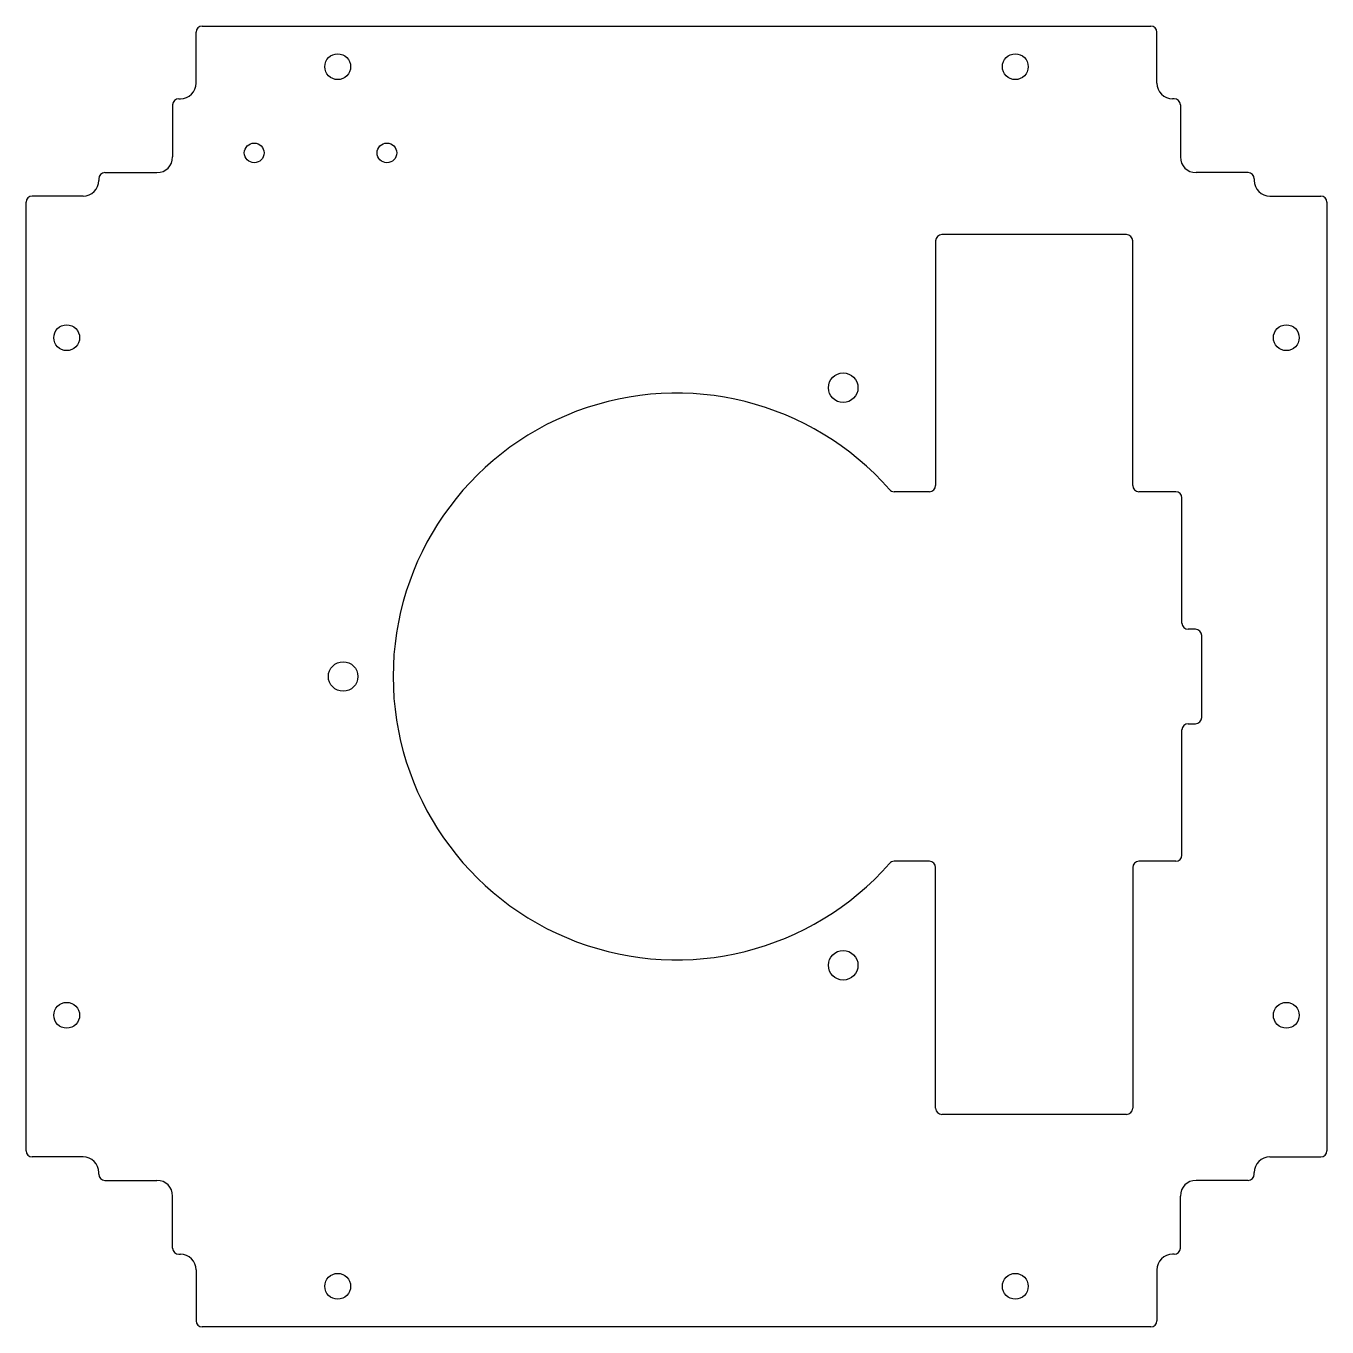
# Model space of a CAD drawing. Extents: x -53 to 53, y -53 to 53.
import ezdxf

# ---------------------------------------------------------------- set-up
doc = ezdxf.new("R2010")
doc.units = 0
doc.header["$MEASUREMENT"] = 0
doc.layers.add('VISIBLE', color=7, linetype='CONTINUOUS')

msp = doc.modelspace()

# ---------------------------------------------------------------- linework, layer by layer
at = {"layer": 'VISIBLE'}
for p, q in [((-38.5, 52.8), (38.5, 52.8)), ((-39, 48.17), (-39, 52.3)), ((39, 48.17), (39, 52.3)), ((-40.4, 46.9), (-40.27, 46.9)), ((40.4, 46.9), (40.27, 46.9)), ((-40.9, 46.4), (-40.9, 42.17)), ((40.9, 46.4), (40.9, 42.17)), ((-46.9, 40.4), (-46.9, 40.27)), ((-46.4, 40.9), (-42.17, 40.9)), ((46.4, 40.9), (42.17, 40.9)), ((46.9, 40.4), (46.9, 40.27)), ((-52.8, -38.5), (-52.8, 38.5)), ((-48.17, 39), (-52.3, 39)), ((48.17, 39), (52.3, 39)), ((52.8, 38.5), (52.8, -38.5)), ((21.03, 35.37), (21.03, 15.5)), ((36.53, 35.87), (21.53, 35.87)), ((37.03, 15.5), (37.03, 35.37)), ((20.53, 15), (17.67, 15)), ((40.53, 15), (37.53, 15)), ((41.03, 4.33), (41.03, 14.5)), ((42.13, 3.83), (41.53, 3.83)), ((42.63, -3.33), (42.63, 3.33)), ((41.53, -3.83), (42.13, -3.83)), ((41.03, -14.5), (41.03, -4.33)), ((20.53, -15), (17.67, -15)), ((21.03, -35.05), (21.03, -15.5)), ((37.03, -15.5), (37.03, -35.05)), ((40.53, -15), (37.53, -15)), ((36.53, -35.55), (21.53, -35.55)), ((-48.17, -39), (-52.3, -39)), ((48.17, -39), (52.3, -39)), ((-46.9, -40.4), (-46.9, -40.27)), ((-46.4, -40.9), (-42.17, -40.9)), ((46.4, -40.9), (42.17, -40.9)), ((46.9, -40.4), (46.9, -40.27)), ((-40.9, -46.4), (-40.9, -42.17)), ((40.9, -46.4), (40.9, -42.17)), ((-40.4, -46.9), (-40.27, -46.9)), ((40.4, -46.9), (40.27, -46.9)), ((-39, -48.17), (-39, -52.3)), ((39, -48.17), (39, -52.3)), ((38.5, -52.8), (-38.5, -52.8))]:
    msp.add_line(p, q, dxfattribs=at)
for centre, radius in [((-27.5, 49.5), 1.05), ((27.5, 49.5), 1.05), ((-34.28, 42.5), 0.8), ((-23.51, 42.5), 0.8), ((-49.5, 27.5), 1.05), ((49.5, 27.5), 1.05), ((13.53, 23.44), 1.2), ((-27.06, 0), 1.2), ((13.53, -23.44), 1.2), ((-49.5, -27.5), 1.05), ((49.5, -27.5), 1.05), ((-27.5, -49.5), 1.05), ((27.5, -49.5), 1.05)]:
    msp.add_circle(centre, radius, dxfattribs=at)
for centre, radius, start, end in [((-38.5, 52.3), 0.5, 90, 180), ((38.5, 52.3), 0.5, 0, 90), ((-40.27, 48.17), 1.27, 270, 0), ((40.27, 48.17), 1.27, 180, 270), ((-40.4, 46.4), 0.5, 90, 180), ((40.4, 46.4), 0.5, 0, 90), ((-42.17, 42.17), 1.27, 270, 0), ((42.17, 42.17), 1.27, 180, 270), ((-48.17, 40.27), 1.27, 270, 0), ((-46.4, 40.4), 0.5, 90, 180), ((46.4, 40.4), 0.5, 0, 90), ((48.17, 40.27), 1.27, 180, 270), ((-52.3, 38.5), 0.5, 90, 180), ((52.3, 38.5), 0.5, 0, 90), ((21.53, 35.37), 0.5, 90, 180), ((36.53, 35.37), 0.5, 0, 90), ((0, 0), 23, 41.2674, 318.7326), ((17.67, 15.5), 0.5, 221.2674, 270), ((20.53, 15.5), 0.5, 270, 0), ((37.53, 15.5), 0.5, 180, 270), ((40.53, 14.5), 0.5, 0, 90), ((41.53, 4.33), 0.5, 180, 270), ((42.13, 3.33), 0.5, 0, 90), ((41.53, -4.33), 0.5, 90, 180), ((42.13, -3.33), 0.5, 270, 0), ((40.53, -14.5), 0.5, 270, 0), ((17.67, -15.5), 0.5, 90, 138.7326), ((20.53, -15.5), 0.5, 0, 90), ((37.53, -15.5), 0.5, 90, 180), ((21.53, -35.05), 0.5, 180, 270), ((36.53, -35.05), 0.5, 270, 0), ((-52.3, -38.5), 0.5, 180, 270), ((-48.17, -40.27), 1.27, 0, 90), ((48.17, -40.27), 1.27, 90, 180), ((52.3, -38.5), 0.5, 270, 0), ((-46.4, -40.4), 0.5, 180, 270), ((-42.17, -42.17), 1.27, 0, 90), ((42.17, -42.17), 1.27, 90, 180), ((46.4, -40.4), 0.5, 270, 0), ((-40.4, -46.4), 0.5, 180, 270), ((40.4, -46.4), 0.5, 270, 0), ((-40.27, -48.17), 1.27, 0, 90), ((40.27, -48.17), 1.27, 90, 180), ((-38.5, -52.3), 0.5, 180, 270), ((38.5, -52.3), 0.5, 270, 0)]:
    msp.add_arc(centre, radius, start, end, dxfattribs=at)

doc.saveas('drawing.dxf')
